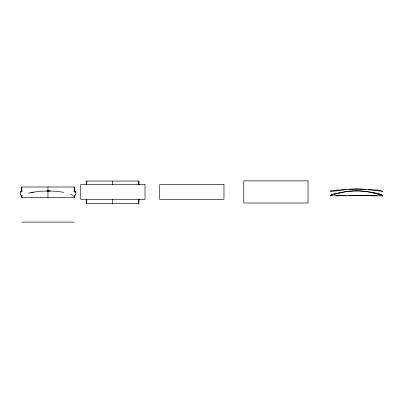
<?xml version="1.0" encoding="UTF-8"?>
<svg xmlns="http://www.w3.org/2000/svg" width="403" height="403" viewBox="0 0 403 403"><rect width="100%" height="100%" fill="white"/><g stroke="black" fill="none" stroke-linecap="round" stroke-linejoin="round"><path stroke-width="0.6" d="M382.734 191.435L371.148 189.934L363.41 189.586L346.117 189.672L330.672 191.511L330.228 191.234L331.951 190.548M75.492 194.75C76.419 193.289 75.769 191.314 74.016 190.946L75.693 192.13L74.016 190.946M75.739 194.09L75.129 195.455M382.815 195.757L382.366 196.014L376.503 193.626L370.312 192.14L364.292 191.365L356.282 191.042M356.413 191.042L348.237 191.4L342.621 192.145L336.455 193.631L330.319 195.999L330.571 195.515L332.173 194.77L331.483 195.032M22.039 190.951C19.591 191.435 19.807 194.478 21.299 195.853M20.956 191.501L20.518 191.939M48.214 190.906L47.232 190.936M382.744 191.314C378.699 189.219 372.684 190.347 367.954 189.551M22.84 195.556L22.14 195.929M47.841 190.861L48.209 190.861M333.009 194.493L337.699 193.309M28.386 193.193L33.474 192.009M30.966 192.624L39.252 191.304L50.385 190.941M339.145 192.992L341.477 192.508M343.517 192.115L341.865 192.433M332.027 190.528L342.238 189.737M343.84 192.06L356.59 190.206L369.168 192.035M340.661 192.669C337.14 193.354 333.034 193.455 330.253 195.767M348.615 189.274L356.59 188.705L365.853 189.39M346.147 189.455L342.439 189.722M334.027 195.883L356.519 195.39L380.573 195.954M338.248 195.697L335.951 195.777L345.981 195.495M48.184 190.911L49.09 190.921M46.965 190.921L56.798 191.304L63.825 192.337M348.509 195.445L377.037 195.798M21.727 222.113L74.353 222.113M73.144 195.999L73.789 196.029M371.354 192.427L370.735 192.337M372.155 192.574L378.603 193.505L382.85 195.682M369.355 192.065L370.71 192.332M372.372 192.669L375.344 193.309M376.694 193.616L382.094 195.284L380.87 194.77M70.48 194.311L72.701 195.294M20.311 194.09L20.608 194.886M138.909 184.796L138.909 181.053L86.277 181.053L86.277 184.796M138.909 199.142L138.909 203.51L86.277 203.51L86.277 199.142M138.793 181.053L138.803 184.796M138.803 199.142L138.793 203.51M112.513 181.053L112.513 184.796M112.513 199.142L112.513 203.51M86.378 181.053L86.378 184.796M86.378 199.142L86.378 203.51M74.353 191.969L74.353 186.997L21.727 186.997L21.727 191.969M74.353 195.082L74.353 197.566L21.727 197.566L21.727 195.702M74.248 186.997L74.238 191.969M74.248 195.702L74.238 197.566M47.962 186.997L47.962 197.566M21.822 186.997L21.822 191.969M21.822 195.702L21.822 197.566M308.023 180.887L243.765 180.887L243.765 203.021L308.023 203.021L308.023 180.887M144.989 184.539L80.731 184.539L80.731 199.369L144.989 199.369L144.989 184.539M223.977 184.539L159.719 184.539L159.719 199.369L223.977 199.369L223.977 184.539"/></g></svg>
